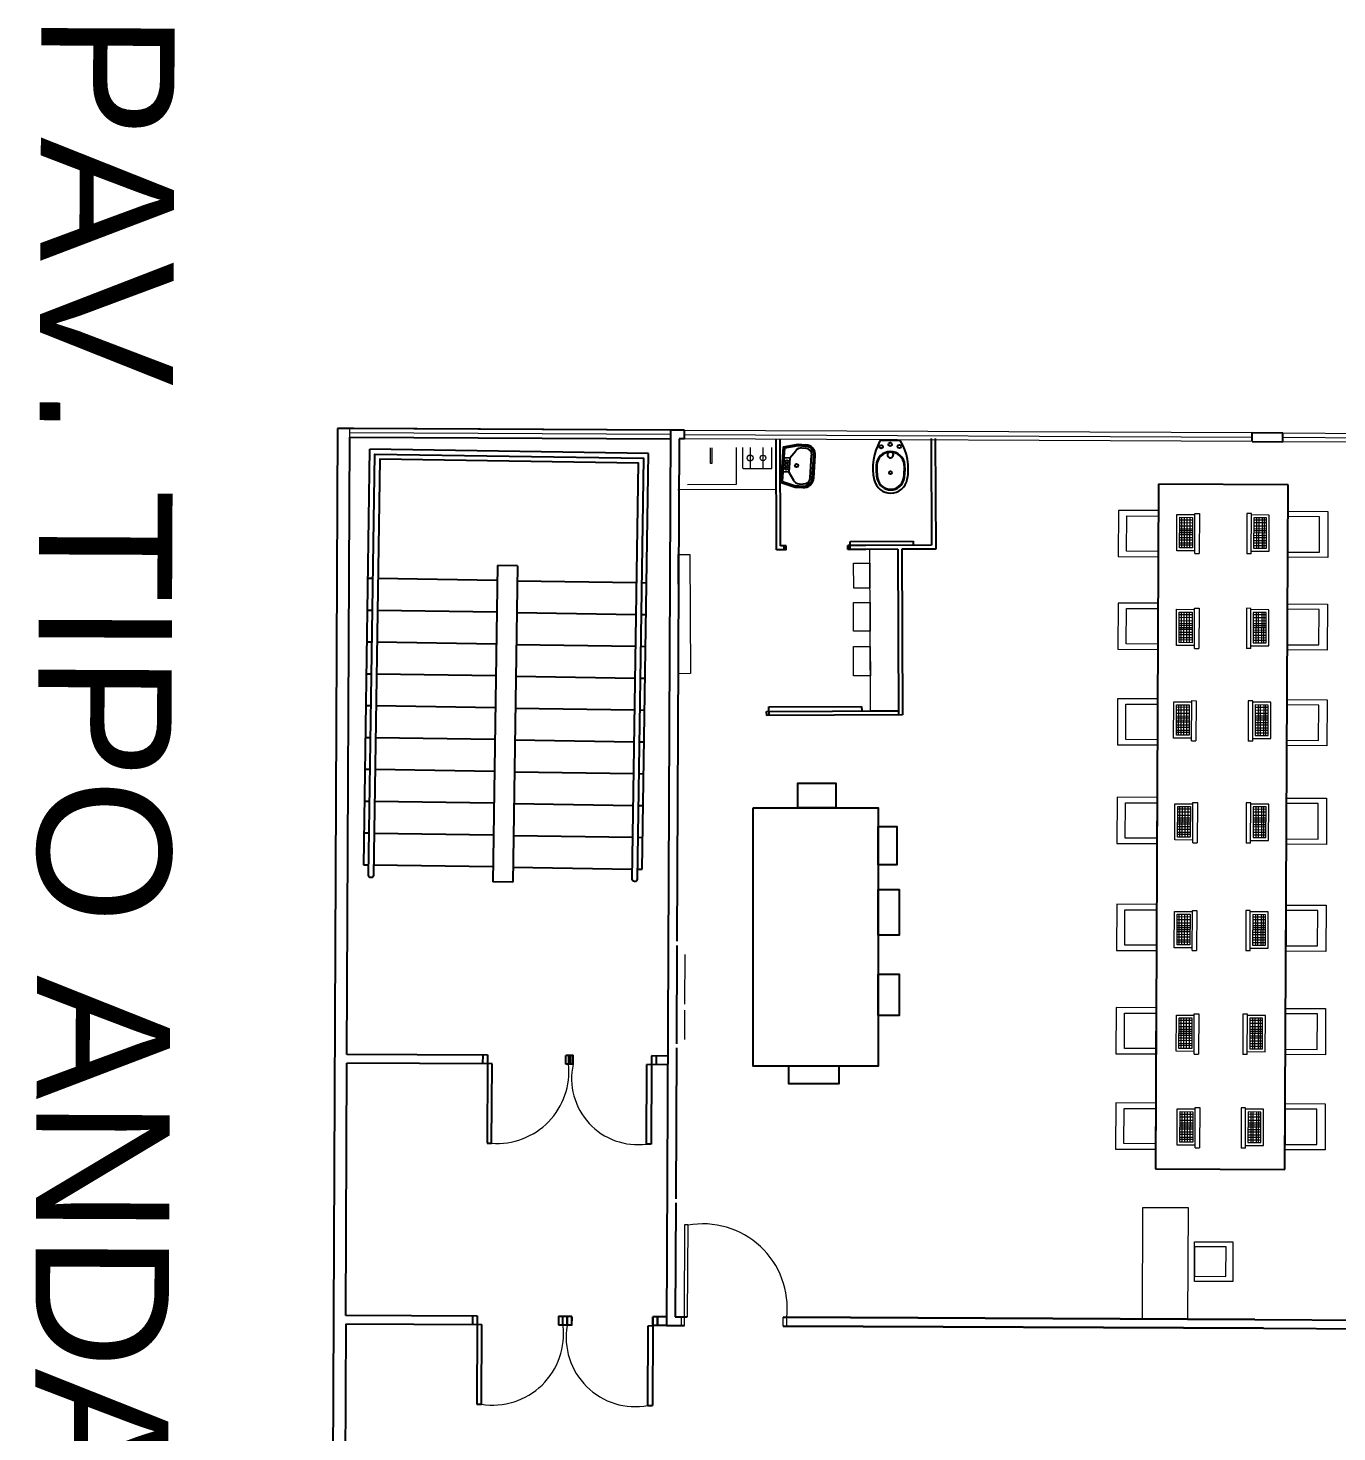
# Model space of a CAD drawing. Header units: metres. Extents: x 322294 to 7190115, y 7390841 to 10157759.
# Drawn here: x 323611.43 to 323624.59, y 7392817.6 to 7392831.71 of the extents above; entities that cross this region are included whole.
import ezdxf

# ---------------------------------------------------------------- set-up
doc = ezdxf.new("R2010")
doc.units = ezdxf.units.M
for name, color, linetype in [('Alvenaria', 6, 'Continuous'), ('Corrimão', 1, 'Continuous'), ('HIDRAULICA', 3, 'Continuous'), ('PECAS', 2, 'Continuous')]:
    doc.layers.add(name, color=color, linetype=linetype)
for name, color, linetype, lineweight in [('ESQUADRIA', 2, 'Continuous', 15), ('linagrossa', 7, 'Continuous', 25), ('MÓVEIS', 7, 'Continuous', 13), ('PISO', 254, 'Continuous', 9), ('VIDRO', 4, 'Continuous', 15)]:
    doc.layers.add(name, color=color, linetype=linetype, lineweight=lineweight)
doc.styles.get("Standard").update_dxf_attribs({"font": 'arial.ttf'})

# ---------------------------------------------------------------- blocks, each defined once
blk = doc.blocks.new('Escada Emergência')
at = {"layer": 'Alvenaria'}
for p, q in [((-4.18, -0.05), (-4.18, 0)), ((-4.18, 0), (0, 0)), ((-3.86, -0.05), (-3.86, 0)), ((-3.54, -0.05), (-3.54, 0)), ((-3.22, -0.05), (-3.22, 0)), ((-2.9, -0.05), (-2.9, 0)), ((-2.58, -0.05), (-2.58, 0)), ((-2.26, -0.05), (-2.26, 0)), ((-1.94, -0.05), (-1.94, 0)), ((-1.62, -0.05), (-1.62, 0)), ((-1.3, -0.05), (-1.3, 0)), ((0, -2.8), (0, 0)), ((-4.18, -1.3), (-4.18, -0.1)), ((-3.86, -1.3), (-3.86, -0.1)), ((-3.54, -1.3), (-3.54, -0.1)), ((-3.22, -1.3), (-3.22, -0.1)), ((-2.9, -1.3), (-2.9, -0.1)), ((-2.58, -1.3), (-2.58, -0.1)), ((-2.26, -1.3), (-2.26, -0.1)), ((-1.94, -1.3), (-1.94, -0.1)), ((-1.62, -1.3), (-1.62, -0.1)), ((-1.3, -1.3), (-1.3, -0.1)), ((-1.15, -1.3), (-4.33, -1.3)), ((-4.33, -1.5), (-4.33, -1.3)), ((-1.15, -1.5), (-1.15, -1.3)), ((-1.15, -1.5), (-4.33, -1.5)), ((-4.18, -1.5), (-4.18, -2.7)), ((-3.86, -1.5), (-3.86, -2.7)), ((-3.54, -1.5), (-3.54, -2.7)), ((-3.22, -1.5), (-3.22, -2.7)), ((-2.9, -1.5), (-2.9, -2.7)), ((-2.58, -1.5), (-2.58, -2.7)), ((-2.26, -1.5), (-2.26, -2.7)), ((-1.94, -1.5), (-1.94, -2.7)), ((-1.62, -1.5), (-1.62, -2.7)), ((-1.3, -1.5), (-1.3, -2.7)), ((-4.18, -2.75), (-4.18, -2.8)), ((-4.18, -2.8), (0, -2.8)), ((-3.86, -2.75), (-3.86, -2.8)), ((-3.54, -2.75), (-3.54, -2.8)), ((-3.22, -2.75), (-3.22, -2.8)), ((-2.9, -2.75), (-2.9, -2.8)), ((-2.58, -2.75), (-2.58, -2.8)), ((-2.26, -2.75), (-2.26, -2.8)), ((-1.94, -2.75), (-1.94, -2.8)), ((-1.62, -2.75), (-1.62, -2.8)), ((-1.3, -2.75), (-1.3, -2.8))]:
    blk.add_line(p, q, dxfattribs=at)
at = {"layer": 'Corrimão'}
blk.add_lwpolyline([(-4.28, -0.05), (-0.05, -0.05), (-0.05, -2.75), (-4.28, -2.75, -1), (-4.28, -2.7), (-0.1, -2.7), (-0.1, -0.1), (-4.28, -0.1, -1)], format="xyb", close=True, dxfattribs=at)
blk = doc.blocks.new('new block.dwg vaso sanitario')
at = {"layer": 'PECAS', "color": 0}
for q in [(0, 95.742742), (0, -95.742742)]:
    blk.add_line((0, 0), q, dxfattribs=at)
for centre, radius in [((40.000002, 0), 17.500001), ((62.500003, 91.500003), 17.500001), ((325.000014, 0), 15.000001), ((62.500003, -91.500004), 17.500001)]:
    blk.add_circle(centre, radius, dxfattribs=at)
for centre, radius, start, end in [((281.877309, -367.965429), 546.302538, 78.038978, 120.612911), ((257.500011, 0), 145.000006, 94.115245, 180), ((282.97582, -354.084727), 500.00002, 77.754014, 94.115245), ((359.829176, 0), 170.170846, 0, 78.038978), ((7.500001, 95.742742), 7.5, 120.612911, 180), ((257.500011, 0), 145.000006, 180, 265.884755), ((257.500011, 0), 138.500006, 94.115245, 180), ((257.500011, 0), 138.500006, 180, 265.884755), ((145.000006, 0), 30.000001, 213.541951, 146.458049), ((282.97582, -354.084727), 493.50002, 77.754014, 94.115245), ((359.829176, 0), 131.170844, 0, 77.754014), ((359.829176, 0), 131.170844, 282.245986, 0), ((359.829176, 0), 137.670844, 0, 77.754014), ((359.829176, 0), 137.670844, 282.245986, 0), ((359.829176, 0), 170.170846, 281.961022, 0), ((7.500001, -95.742742), 7.5, 180, 239.387089), ((281.877309, 367.965428), 546.302538, 239.387089, 281.961022), ((282.97582, 354.084726), 500.00002, 265.884755, 282.245986), ((282.97582, 354.084726), 493.50002, 265.884755, 282.245986)]:
    blk.add_arc(centre, radius, start, end, dxfattribs=at)
blk = doc.blocks.new('pia de banheiro')
at = {"layer": 'HIDRAULICA', "color": 0}
for p, q in [((-1167.941, -47.098), (-1167.741, -47.048)), ((-1167.941, -47.598), (-1167.941, -47.098)), ((-1167.921, -47.113), (-1167.736, -47.067)), ((-1167.921, -47.582), (-1167.921, -47.113)), ((-1167.841, -47.248), (-1167.767, -47.141)), ((-1167.741, -47.048), (-1167.632, -47.048)), ((-1167.741, -47.068), (-1167.632, -47.068)), ((-1167.685, -47.098), (-1167.632, -47.098)), ((-1167.921, -47.248), (-1167.841, -47.248)), ((-1167.841, -47.248), (-1167.841, -47.448)), ((-1167.541, -47.506), (-1167.541, -47.189)), ((-1167.511, -47.506), (-1167.511, -47.189)), ((-1167.491, -47.506), (-1167.491, -47.189)), ((-1167.841, -47.448), (-1167.921, -47.448)), ((-1167.841, -47.448), (-1167.771, -47.553)), ((-1167.941, -47.598), (-1167.741, -47.648)), ((-1167.921, -47.582), (-1167.736, -47.628)), ((-1167.741, -47.628), (-1167.632, -47.628)), ((-1167.741, -47.648), (-1167.632, -47.648)), ((-1167.687, -47.598), (-1167.632, -47.598))]:
    blk.add_line(p, q, dxfattribs=at)
for centre, radius in [((-1167.881, -47.348), 0.0195), ((-1167.881, -47.298), 0.0183), ((-1167.741, -47.348), 0.0234), ((-1167.881, -47.398), 0.0182)]:
    blk.add_circle(centre, radius, dxfattribs=at)
for centre, radius, start, end in [((-1167.685, -47.198), 0.1, 90, 145.2405), ((-1167.632, -47.189), 0.141, 0, 90), ((-1167.632, -47.189), 0.121, 0, 90), ((-1167.632, -47.189), 0.0914, 0, 90), ((-1167.632, -47.506), 0.0914, 270, 0), ((-1167.632, -47.506), 0.121, 270, 0), ((-1167.632, -47.506), 0.141, 270, 0), ((-1167.687, -47.498), 0.1, 213.7272, 270)]:
    blk.add_arc(centre, radius, start, end, dxfattribs=at)

msp = doc.modelspace()

# ---------------------------------------------------------------- linework, layer by layer
at = {"layer": 'ESQUADRIA'}
for centre, radius, start, end in [((323616.148, 7392821.22), 0.723, 265.7454, 5.7834), ((323617.562, 7392821.149), 0.664, 167.531, 277.7985), ((323618.218, 7392818.841), 0.848, 353.7691, 100.3564), ((323616.103, 7392818.581), 0.714, 261.0502, 7.3479), ((323617.538, 7392818.547), 0.695, 170.0528, 280.5043)]:
    msp.add_arc(centre, radius, start, end, dxfattribs=at)
at = {"layer": 'linagrossa'}
for p, q in [((323614.544, 7392827.683), (323614.471, 7392811.637)), ((323614.71, 7392827.682), (323614.544, 7392827.683)), ((323614.64, 7392821.391), (323614.668, 7392827.594)), ((323614.668, 7392827.594), (323617.893, 7392827.58)), ((323617.893, 7392827.667), (323614.71, 7392827.682)), ((323617.893, 7392827.667), (323617.852, 7392818.667)), ((323618.032, 7392827.667), (323617.893, 7392827.667)), ((323617.98, 7392827.579), (323617.97, 7392825.403)), ((323618.032, 7392827.579), (323617.98, 7392827.579)), ((323618.032, 7392827.579), (323618.032, 7392827.667)), ((323618.958, 7392826.463), (323618.953, 7392827.576)), ((323618.999, 7392826.504), (323618.994, 7392827.576)), ((323620.512, 7392827.583), (323620.517, 7392826.511)), ((323620.553, 7392827.583), (323620.558, 7392826.471)), ((323623.738, 7392827.553), (323623.739, 7392827.641)), ((323623.738, 7392827.553), (323624.048, 7392827.55)), ((323623.739, 7392827.641), (323624.048, 7392827.638)), ((323624.048, 7392827.55), (323624.048, 7392827.638)), ((323622.798, 7392827.124), (323622.766, 7392820.242)), ((323624.1, 7392827.118), (323622.798, 7392827.124)), ((323624.068, 7392820.236), (323624.1, 7392827.118)), ((323619.055, 7392826.464), (323618.958, 7392826.463)), ((323619.055, 7392826.505), (323618.999, 7392826.504)), ((323619.034, 7392826.464), (323619.034, 7392826.505)), ((323619.055, 7392826.464), (323619.055, 7392826.505)), ((323619.855, 7392826.508), (323619.673, 7392826.507)), ((323619.675, 7392826.507), (323619.676, 7392826.467)), ((323619.675, 7392826.467), (323619.675, 7392826.507)), ((323619.855, 7392826.467), (323619.675, 7392826.467)), ((323619.698, 7392826.548), (323620.33, 7392826.55)), ((323619.698, 7392826.508), (323619.698, 7392826.548)), ((323619.698, 7392826.467), (323619.698, 7392826.508)), ((323620.517, 7392826.511), (323619.855, 7392826.508)), ((323620.176, 7392826.469), (323619.855, 7392826.467)), ((323620.176, 7392826.469), (323620.184, 7392824.805)), ((323620.558, 7392826.471), (323620.217, 7392826.469)), ((323620.217, 7392826.469), (323620.225, 7392824.805)), ((323620.33, 7392826.55), (323620.33, 7392826.51)), ((323617.97, 7392825.362), (323617.957, 7392822.529)), ((323618.882, 7392824.886), (323619.813, 7392824.89)), ((323618.882, 7392824.84), (323618.882, 7392824.886)), ((323619.813, 7392824.89), (323619.814, 7392824.844)), ((323618.856, 7392824.84), (323620.184, 7392824.846)), ((323618.856, 7392824.819), (323618.856, 7392824.84)), ((323618.856, 7392824.819), (323618.856, 7392824.799)), ((323620.225, 7392824.805), (323618.856, 7392824.799)), ((323618.882, 7392824.84), (323618.882, 7392824.799)), ((323617.957, 7392822.488), (323617.952, 7392821.5)), ((323616.052, 7392821.384), (323614.64, 7392821.391)), ((323616.005, 7392821.387), (323616.004, 7392821.299)), ((323616.052, 7392821.387), (323616.052, 7392821.299)), ((323616.84, 7392821.295), (323616.841, 7392821.382)), ((323616.913, 7392821.38), (323616.841, 7392821.381)), ((323616.868, 7392821.383), (323616.867, 7392821.295)), ((323616.886, 7392821.382), (323616.886, 7392821.295)), ((323616.913, 7392821.295), (323616.913, 7392821.383)), ((323617.701, 7392821.378), (323617.701, 7392821.291)), ((323617.87, 7392821.376), (323617.701, 7392821.377)), ((323617.749, 7392821.378), (323617.749, 7392821.291)), ((323617.952, 7392821.459), (323617.945, 7392819.941)), ((323614.628, 7392818.768), (323614.639, 7392821.303)), ((323616.098, 7392821.296), (323614.639, 7392821.303)), ((323616.052, 7392821.299), (323616.048, 7392820.499)), ((323616.094, 7392820.499), (323616.098, 7392821.299)), ((323616.867, 7392821.293), (323616.84, 7392821.293)), ((323616.913, 7392821.293), (323616.867, 7392821.293)), ((323617.652, 7392820.491), (323617.655, 7392821.291)), ((323617.869, 7392821.288), (323617.655, 7392821.289)), ((323617.701, 7392821.291), (323617.697, 7392820.491)), ((323616.048, 7392820.499), (323616.094, 7392820.499)), ((323617.697, 7392820.491), (323617.652, 7392820.491)), ((323622.766, 7392820.242), (323624.068, 7392820.236)), ((323617.945, 7392819.9), (323617.94, 7392818.755)), ((323614.627, 7392818.681), (323614.596, 7392811.724)), ((323615.995, 7392818.675), (323614.627, 7392818.681)), ((323615.95, 7392818.762), (323614.628, 7392818.768)), ((323615.902, 7392818.764), (323615.902, 7392818.677)), ((323615.95, 7392818.677), (323615.946, 7392817.877)), ((323615.95, 7392818.764), (323615.95, 7392818.677)), ((323615.992, 7392817.876), (323615.995, 7392818.676)), ((323616.766, 7392818.76), (323616.765, 7392818.673)), ((323616.811, 7392818.671), (323616.765, 7392818.671)), ((323616.9, 7392818.758), (323616.766, 7392818.759)), ((323616.811, 7392818.673), (323616.811, 7392818.76)), ((323616.9, 7392818.67), (323616.811, 7392818.671)), ((323616.853, 7392818.667), (323616.853, 7392818.754)), ((323616.855, 7392818.758), (323616.854, 7392818.671)), ((323616.899, 7392818.754), (323616.898, 7392818.666)), ((323616.9, 7392818.67), (323616.9, 7392818.758)), ((323617.664, 7392817.863), (323617.668, 7392818.663)), ((323617.668, 7392818.663), (323617.714, 7392818.667)), ((323617.714, 7392818.663), (323617.71, 7392817.863)), ((323617.714, 7392818.75), (323617.714, 7392818.663)), ((323617.858, 7392818.666), (323617.714, 7392818.667)), ((323617.858, 7392818.754), (323617.715, 7392818.754)), ((323617.715, 7392818.667), (323617.715, 7392818.754)), ((323617.762, 7392818.75), (323617.762, 7392818.663)), ((323617.763, 7392818.666), (323617.763, 7392818.754)), ((323617.852, 7392818.667), (323618.032, 7392818.667)), ((323617.94, 7392818.755), (323618.061, 7392818.754)), ((323619.026, 7392818.75), (323623.765, 7392818.728)), ((323623.765, 7392818.728), (323619.026, 7392818.75)), ((323619.026, 7392818.662), (323623.852, 7392818.64)), ((323623.852, 7392818.64), (323619.026, 7392818.662)), ((323623.765, 7392818.728), (323625.042, 7392818.721)), ((323623.852, 7392818.64), (323625.042, 7392818.633)), ((323615.946, 7392817.877), (323615.992, 7392817.876)), ((323617.664, 7392817.863), (323617.71, 7392817.863))]:
    msp.add_line(p, q, dxfattribs=at)
for points in [[(323619.555, 7392823.869), (323619.171, 7392823.869), (323619.171, 7392824.118), (323619.555, 7392824.118)], [(323618.724, 7392823.869), (323619.981, 7392823.869), (323619.981, 7392821.274), (323618.724, 7392821.274)], [(323619.981, 7392823.682), (323620.168, 7392823.682), (323620.168, 7392823.298), (323619.981, 7392823.298)], [(323619.981, 7392823.049), (323620.189, 7392823.049), (323620.189, 7392822.592), (323619.981, 7392822.592)], [(323619.981, 7392822.198), (323620.189, 7392822.198), (323620.189, 7392821.783), (323619.981, 7392821.783)], [(323619.587, 7392821.274), (323619.077, 7392821.274), (323619.077, 7392821.098), (323619.587, 7392821.098)]]:
    msp.add_lwpolyline(points, close=True, dxfattribs=at)
at = {"layer": 'PISO'}
for p, q in [((323618.294, 7392827.33), (323618.293, 7392827.49)), ((323618.306, 7392827.49), (323618.307, 7392827.33)), ((323618.557, 7392827.122), (323618.556, 7392827.491)), ((323618.616, 7392827.491), (323618.617, 7392827.281)), ((323618.692, 7392827.491), (323618.693, 7392827.281)), ((323618.82, 7392827.492), (323618.821, 7392827.281)), ((323618.912, 7392827.282), (323618.911, 7392827.492)), ((323618.307, 7392827.33), (323618.294, 7392827.33)), ((323618.621, 7392827.281), (323618.912, 7392827.282)), ((323618.062, 7392827.12), (323618.557, 7392827.122)), ((323622.798, 7392827.124), (323622.766, 7392820.242)), ((323623.449, 7392827.121), (323622.798, 7392827.124)), ((323618.955, 7392827.071), (323617.967, 7392827.067)), ((323623.449, 7392827.121), (323624.1, 7392827.118)), ((323624.1, 7392827.118), (323624.068, 7392820.236)), ((323622.981, 7392826.453), (323622.983, 7392826.817)), ((323622.983, 7392826.817), (323623.164, 7392826.817)), ((323623.009, 7392826.483), (323623.011, 7392826.79)), ((323623.01, 7392826.704), (323623.139, 7392826.703)), ((323623.011, 7392826.79), (323623.14, 7392826.789)), ((323623.011, 7392826.766), (323623.139, 7392826.765)), ((323623.011, 7392826.737), (323623.139, 7392826.736)), ((323623.031, 7392826.483), (323623.032, 7392826.79)), ((323623.055, 7392826.79), (323623.054, 7392826.482)), ((323623.085, 7392826.482), (323623.087, 7392826.789)), ((323623.112, 7392826.789), (323623.11, 7392826.482)), ((323623.14, 7392826.789), (323623.138, 7392826.482)), ((323623.162, 7392826.425), (323623.164, 7392826.83)), ((323623.164, 7392826.83), (323623.21, 7392826.83)), ((323623.21, 7392826.83), (323623.206, 7392826.425)), ((323623.685, 7392826.827), (323623.685, 7392826.422)), ((323623.731, 7392826.827), (323623.685, 7392826.827)), ((323623.729, 7392826.422), (323623.731, 7392826.827)), ((323623.911, 7392826.813), (323623.731, 7392826.814)), ((323623.755, 7392826.786), (323623.753, 7392826.479)), ((323623.883, 7392826.7), (323623.754, 7392826.7)), ((323623.884, 7392826.786), (323623.755, 7392826.786)), ((323623.883, 7392826.762), (323623.755, 7392826.763)), ((323623.883, 7392826.733), (323623.755, 7392826.733)), ((323623.783, 7392826.786), (323623.781, 7392826.479)), ((323623.806, 7392826.479), (323623.808, 7392826.786)), ((323623.839, 7392826.786), (323623.838, 7392826.479)), ((323623.861, 7392826.479), (323623.862, 7392826.786)), ((323623.882, 7392826.479), (323623.884, 7392826.786)), ((323623.91, 7392826.449), (323623.911, 7392826.813)), ((323623.01, 7392826.676), (323623.139, 7392826.676)), ((323623.01, 7392826.657), (323623.139, 7392826.656)), ((323623.01, 7392826.636), (323623.139, 7392826.636)), ((323623.139, 7392826.613), (323623.01, 7392826.613)), ((323623.01, 7392826.588), (323623.139, 7392826.587)), ((323623.138, 7392826.56), (323623.01, 7392826.561)), ((323623.883, 7392826.672), (323623.754, 7392826.673)), ((323623.883, 7392826.653), (323623.754, 7392826.653)), ((323623.883, 7392826.632), (323623.754, 7392826.633)), ((323623.754, 7392826.61), (323623.883, 7392826.609)), ((323623.883, 7392826.584), (323623.754, 7392826.585)), ((323623.754, 7392826.557), (323623.882, 7392826.557)), ((323623.162, 7392826.453), (323622.981, 7392826.453)), ((323623.138, 7392826.509), (323623.009, 7392826.51)), ((323623.138, 7392826.482), (323623.009, 7392826.483)), ((323623.01, 7392826.533), (323623.138, 7392826.533)), ((323623.162, 7392826.425), (323623.206, 7392826.425)), ((323623.729, 7392826.422), (323623.685, 7392826.422)), ((323623.729, 7392826.45), (323623.91, 7392826.449)), ((323623.753, 7392826.506), (323623.882, 7392826.506)), ((323623.753, 7392826.479), (323623.882, 7392826.479)), ((323623.882, 7392826.529), (323623.754, 7392826.53)), ((323622.977, 7392825.501), (323622.979, 7392825.866)), ((323622.979, 7392825.866), (323623.159, 7392825.865)), ((323623.158, 7392825.473), (323623.159, 7392825.878)), ((323623.159, 7392825.878), (323623.205, 7392825.878)), ((323623.205, 7392825.878), (323623.202, 7392825.473)), ((323623.681, 7392825.876), (323623.681, 7392825.471)), ((323623.727, 7392825.875), (323623.681, 7392825.876)), ((323623.725, 7392825.47), (323623.727, 7392825.875)), ((323623.907, 7392825.861), (323623.727, 7392825.862)), ((323623.905, 7392825.497), (323623.907, 7392825.861)), ((323623.005, 7392825.531), (323623.006, 7392825.838)), ((323623.006, 7392825.838), (323623.135, 7392825.837)), ((323623.006, 7392825.814), (323623.135, 7392825.814)), ((323623.006, 7392825.785), (323623.135, 7392825.784)), ((323623.006, 7392825.752), (323623.135, 7392825.751)), ((323623.006, 7392825.724), (323623.135, 7392825.724)), ((323623.026, 7392825.531), (323623.028, 7392825.838)), ((323623.051, 7392825.838), (323623.049, 7392825.531)), ((323623.081, 7392825.53), (323623.082, 7392825.838)), ((323623.107, 7392825.837), (323623.106, 7392825.53)), ((323623.135, 7392825.837), (323623.134, 7392825.53)), ((323623.75, 7392825.834), (323623.749, 7392825.527)), ((323623.879, 7392825.834), (323623.75, 7392825.834)), ((323623.879, 7392825.81), (323623.75, 7392825.811)), ((323623.879, 7392825.781), (323623.75, 7392825.781)), ((323623.879, 7392825.748), (323623.75, 7392825.749)), ((323623.879, 7392825.72), (323623.75, 7392825.721)), ((323623.778, 7392825.834), (323623.777, 7392825.527)), ((323623.802, 7392825.527), (323623.803, 7392825.834)), ((323623.835, 7392825.834), (323623.834, 7392825.527)), ((323623.856, 7392825.527), (323623.858, 7392825.834)), ((323623.878, 7392825.527), (323623.879, 7392825.834)), ((323623.005, 7392825.636), (323623.134, 7392825.636)), ((323623.134, 7392825.609), (323623.005, 7392825.609)), ((323623.005, 7392825.581), (323623.134, 7392825.581)), ((323623.006, 7392825.705), (323623.135, 7392825.704)), ((323623.006, 7392825.684), (323623.134, 7392825.684)), ((323623.134, 7392825.661), (323623.006, 7392825.662)), ((323623.878, 7392825.632), (323623.749, 7392825.633)), ((323623.749, 7392825.606), (323623.878, 7392825.605)), ((323623.878, 7392825.577), (323623.749, 7392825.578)), ((323623.879, 7392825.701), (323623.75, 7392825.701)), ((323623.878, 7392825.68), (323623.75, 7392825.681)), ((323623.75, 7392825.658), (323623.878, 7392825.657)), ((323623.158, 7392825.501), (323622.977, 7392825.501)), ((323623.134, 7392825.557), (323623.005, 7392825.558)), ((323623.134, 7392825.53), (323623.005, 7392825.531)), ((323623.158, 7392825.473), (323623.202, 7392825.473)), ((323623.725, 7392825.47), (323623.681, 7392825.471)), ((323623.725, 7392825.498), (323623.905, 7392825.497)), ((323623.749, 7392825.554), (323623.878, 7392825.554)), ((323623.749, 7392825.527), (323623.878, 7392825.527)), ((323622.949, 7392824.571), (323622.951, 7392824.935)), ((323622.951, 7392824.935), (323623.131, 7392824.934)), ((323622.977, 7392824.6), (323622.978, 7392824.907)), ((323622.978, 7392824.907), (323623.107, 7392824.907)), ((323622.978, 7392824.884), (323623.107, 7392824.883)), ((323622.998, 7392824.6), (323623, 7392824.907)), ((323623.022, 7392824.907), (323623.021, 7392824.6)), ((323623.053, 7392824.6), (323623.054, 7392824.907)), ((323623.079, 7392824.907), (323623.078, 7392824.6)), ((323623.107, 7392824.907), (323623.106, 7392824.6)), ((323623.129, 7392824.543), (323623.131, 7392824.948)), ((323623.131, 7392824.948), (323623.177, 7392824.947)), ((323623.177, 7392824.947), (323623.173, 7392824.542)), ((323623.7, 7392824.945), (323623.7, 7392824.54)), ((323623.746, 7392824.945), (323623.7, 7392824.945)), ((323623.745, 7392824.54), (323623.746, 7392824.945)), ((323623.927, 7392824.931), (323623.746, 7392824.932)), ((323623.77, 7392824.904), (323623.769, 7392824.597)), ((323623.899, 7392824.903), (323623.77, 7392824.904)), ((323623.899, 7392824.88), (323623.77, 7392824.88)), ((323623.798, 7392824.904), (323623.797, 7392824.597)), ((323623.822, 7392824.596), (323623.823, 7392824.904)), ((323623.855, 7392824.903), (323623.853, 7392824.596)), ((323623.876, 7392824.596), (323623.877, 7392824.903)), ((323623.898, 7392824.596), (323623.899, 7392824.903)), ((323623.925, 7392824.567), (323623.927, 7392824.931)), ((323622.977, 7392824.754), (323623.106, 7392824.753)), ((323623.106, 7392824.731), (323622.977, 7392824.731)), ((323622.978, 7392824.854), (323623.107, 7392824.854)), ((323622.978, 7392824.822), (323623.107, 7392824.821)), ((323622.978, 7392824.794), (323623.106, 7392824.793)), ((323622.978, 7392824.774), (323623.106, 7392824.774)), ((323623.898, 7392824.75), (323623.769, 7392824.75)), ((323623.769, 7392824.727), (323623.898, 7392824.727)), ((323623.899, 7392824.85), (323623.77, 7392824.851)), ((323623.899, 7392824.817), (323623.77, 7392824.818)), ((323623.898, 7392824.79), (323623.77, 7392824.79)), ((323623.898, 7392824.77), (323623.77, 7392824.771)), ((323622.977, 7392824.706), (323623.106, 7392824.705)), ((323623.106, 7392824.678), (323622.977, 7392824.679)), ((323622.977, 7392824.651), (323623.106, 7392824.65)), ((323623.106, 7392824.627), (323622.977, 7392824.627)), ((323623.106, 7392824.6), (323622.977, 7392824.6)), ((323623.898, 7392824.701), (323623.769, 7392824.702)), ((323623.769, 7392824.675), (323623.898, 7392824.674)), ((323623.898, 7392824.647), (323623.769, 7392824.647)), ((323623.769, 7392824.624), (323623.898, 7392824.623)), ((323623.769, 7392824.597), (323623.898, 7392824.596)), ((323623.129, 7392824.57), (323622.949, 7392824.571)), ((323623.129, 7392824.543), (323623.173, 7392824.542)), ((323623.745, 7392824.54), (323623.7, 7392824.54)), ((323623.745, 7392824.567), (323623.925, 7392824.567)), ((323622.961, 7392823.547), (323622.962, 7392823.911)), ((323622.962, 7392823.911), (323623.143, 7392823.91)), ((323622.989, 7392823.576), (323622.99, 7392823.883)), ((323622.99, 7392823.883), (323623.119, 7392823.882)), ((323623.01, 7392823.576), (323623.011, 7392823.883)), ((323623.034, 7392823.883), (323623.033, 7392823.576)), ((323623.064, 7392823.575), (323623.066, 7392823.883)), ((323623.091, 7392823.882), (323623.09, 7392823.575)), ((323623.119, 7392823.882), (323623.117, 7392823.575)), ((323623.141, 7392823.518), (323623.143, 7392823.923)), ((323623.143, 7392823.923), (323623.189, 7392823.923)), ((323623.189, 7392823.923), (323623.185, 7392823.518)), ((323623.679, 7392823.921), (323623.679, 7392823.516)), ((323623.725, 7392823.92), (323623.679, 7392823.921)), ((323623.723, 7392823.515), (323623.725, 7392823.92)), ((323623.906, 7392823.906), (323623.725, 7392823.907)), ((323623.749, 7392823.879), (323623.748, 7392823.572)), ((323623.878, 7392823.879), (323623.749, 7392823.879)), ((323623.777, 7392823.879), (323623.775, 7392823.572)), ((323623.801, 7392823.572), (323623.802, 7392823.879)), ((323623.834, 7392823.879), (323623.832, 7392823.572)), ((323623.855, 7392823.572), (323623.856, 7392823.879)), ((323623.876, 7392823.572), (323623.878, 7392823.879)), ((323623.904, 7392823.542), (323623.906, 7392823.906)), ((323622.989, 7392823.769), (323623.118, 7392823.769)), ((323622.989, 7392823.75), (323623.118, 7392823.749)), ((323622.99, 7392823.859), (323623.119, 7392823.859)), ((323622.99, 7392823.83), (323623.118, 7392823.829)), ((323622.99, 7392823.797), (323623.118, 7392823.796)), ((323623.877, 7392823.746), (323623.748, 7392823.746)), ((323623.878, 7392823.855), (323623.749, 7392823.856)), ((323623.878, 7392823.826), (323623.749, 7392823.826)), ((323623.877, 7392823.793), (323623.749, 7392823.794)), ((323623.877, 7392823.765), (323623.749, 7392823.766)), ((323622.989, 7392823.729), (323623.118, 7392823.729)), ((323623.118, 7392823.706), (323622.989, 7392823.707)), ((323622.989, 7392823.681), (323623.118, 7392823.681)), ((323623.118, 7392823.654), (323622.989, 7392823.654)), ((323622.989, 7392823.627), (323623.118, 7392823.626)), ((323623.117, 7392823.602), (323622.989, 7392823.603)), ((323623.877, 7392823.725), (323623.748, 7392823.726)), ((323623.748, 7392823.703), (323623.877, 7392823.702)), ((323623.877, 7392823.677), (323623.748, 7392823.678)), ((323623.748, 7392823.651), (323623.877, 7392823.65)), ((323623.877, 7392823.622), (323623.748, 7392823.623)), ((323623.748, 7392823.599), (323623.877, 7392823.599)), ((323623.141, 7392823.546), (323622.961, 7392823.547)), ((323623.117, 7392823.575), (323622.989, 7392823.576)), ((323623.141, 7392823.518), (323623.185, 7392823.518)), ((323623.723, 7392823.515), (323623.679, 7392823.516)), ((323623.724, 7392823.543), (323623.904, 7392823.542)), ((323623.748, 7392823.572), (323623.876, 7392823.572)), ((323622.956, 7392822.464), (323622.957, 7392822.828)), ((323622.957, 7392822.828), (323623.138, 7392822.827)), ((323622.984, 7392822.493), (323622.985, 7392822.8)), ((323622.985, 7392822.8), (323623.114, 7392822.8)), ((323622.985, 7392822.777), (323623.114, 7392822.776)), ((323623.005, 7392822.493), (323623.006, 7392822.8)), ((323623.029, 7392822.8), (323623.028, 7392822.493)), ((323623.059, 7392822.493), (323623.061, 7392822.8)), ((323623.086, 7392822.8), (323623.085, 7392822.493)), ((323623.114, 7392822.8), (323623.112, 7392822.493)), ((323623.136, 7392822.435), (323623.138, 7392822.84)), ((323623.138, 7392822.84), (323623.184, 7392822.84)), ((323623.184, 7392822.84), (323623.18, 7392822.435)), ((323623.674, 7392822.838), (323623.674, 7392822.433)), ((323623.72, 7392822.838), (323623.674, 7392822.838)), ((323623.718, 7392822.433), (323623.72, 7392822.838)), ((323623.901, 7392822.824), (323623.72, 7392822.825)), ((323623.744, 7392822.797), (323623.743, 7392822.49)), ((323623.873, 7392822.796), (323623.744, 7392822.797)), ((323623.873, 7392822.773), (323623.744, 7392822.773)), ((323623.772, 7392822.797), (323623.771, 7392822.49)), ((323623.796, 7392822.489), (323623.797, 7392822.796)), ((323623.829, 7392822.796), (323623.827, 7392822.489)), ((323623.85, 7392822.489), (323623.851, 7392822.796)), ((323623.872, 7392822.489), (323623.873, 7392822.796)), ((323623.899, 7392822.46), (323623.901, 7392822.824)), ((323622.984, 7392822.687), (323623.113, 7392822.686)), ((323622.984, 7392822.667), (323623.113, 7392822.667)), ((323622.984, 7392822.647), (323623.113, 7392822.646)), ((323623.113, 7392822.623), (323622.984, 7392822.624)), ((323622.985, 7392822.747), (323623.114, 7392822.747)), ((323622.985, 7392822.714), (323623.113, 7392822.714)), ((323623.872, 7392822.643), (323623.743, 7392822.643)), ((323623.743, 7392822.62), (323623.872, 7392822.62)), ((323623.873, 7392822.743), (323623.744, 7392822.744)), ((323623.873, 7392822.71), (323623.744, 7392822.711)), ((323623.872, 7392822.683), (323623.744, 7392822.683)), ((323623.872, 7392822.663), (323623.744, 7392822.664)), ((323622.984, 7392822.599), (323623.113, 7392822.598)), ((323623.113, 7392822.571), (323622.984, 7392822.572)), ((323622.984, 7392822.544), (323623.113, 7392822.543)), ((323623.112, 7392822.52), (323622.984, 7392822.52)), ((323623.112, 7392822.493), (323622.984, 7392822.493)), ((323623.872, 7392822.594), (323623.743, 7392822.595)), ((323623.743, 7392822.568), (323623.872, 7392822.567)), ((323623.872, 7392822.54), (323623.743, 7392822.54)), ((323623.743, 7392822.517), (323623.872, 7392822.516)), ((323623.743, 7392822.49), (323623.872, 7392822.489)), ((323618.037, 7392821.897), (323618.039, 7392822.397)), ((323623.136, 7392822.463), (323622.956, 7392822.464)), ((323623.136, 7392822.435), (323623.18, 7392822.435)), ((323623.718, 7392822.433), (323623.674, 7392822.433)), ((323623.719, 7392822.46), (323623.899, 7392822.46)), ((323618.036, 7392821.542), (323618.037, 7392821.837)), ((323622.975, 7392821.423), (323622.977, 7392821.787)), ((323622.977, 7392821.787), (323623.157, 7392821.787)), ((323623.155, 7392821.395), (323623.157, 7392821.8)), ((323623.157, 7392821.8), (323623.203, 7392821.8)), ((323623.203, 7392821.8), (323623.2, 7392821.395)), ((323623.646, 7392821.797), (323623.646, 7392821.392)), ((323623.692, 7392821.797), (323623.646, 7392821.797)), ((323623.69, 7392821.392), (323623.692, 7392821.797)), ((323623.872, 7392821.783), (323623.692, 7392821.784)), ((323623.87, 7392821.419), (323623.872, 7392821.783)), ((323623.003, 7392821.452), (323623.004, 7392821.76)), ((323623.004, 7392821.76), (323623.133, 7392821.759)), ((323623.004, 7392821.736), (323623.133, 7392821.735)), ((323623.004, 7392821.707), (323623.133, 7392821.706)), ((323623.004, 7392821.674), (323623.133, 7392821.673)), ((323623.004, 7392821.646), (323623.132, 7392821.646)), ((323623.004, 7392821.627), (323623.132, 7392821.626)), ((323623.024, 7392821.452), (323623.026, 7392821.76)), ((323623.048, 7392821.759), (323623.047, 7392821.452)), ((323623.079, 7392821.452), (323623.08, 7392821.759)), ((323623.105, 7392821.759), (323623.104, 7392821.452)), ((323623.133, 7392821.759), (323623.132, 7392821.452)), ((323623.715, 7392821.756), (323623.714, 7392821.449)), ((323623.844, 7392821.756), (323623.715, 7392821.756)), ((323623.844, 7392821.732), (323623.715, 7392821.733)), ((323623.844, 7392821.703), (323623.715, 7392821.703)), ((323623.844, 7392821.67), (323623.715, 7392821.67)), ((323623.844, 7392821.642), (323623.715, 7392821.643)), ((323623.844, 7392821.623), (323623.715, 7392821.623)), ((323623.743, 7392821.756), (323623.742, 7392821.449)), ((323623.767, 7392821.449), (323623.768, 7392821.756)), ((323623.8, 7392821.756), (323623.799, 7392821.449)), ((323623.821, 7392821.449), (323623.823, 7392821.756)), ((323623.843, 7392821.449), (323623.844, 7392821.756)), ((323623.132, 7392821.583), (323623.003, 7392821.583)), ((323623.003, 7392821.558), (323623.132, 7392821.557)), ((323623.132, 7392821.53), (323623.003, 7392821.531)), ((323623.003, 7392821.503), (323623.132, 7392821.503)), ((323623.132, 7392821.479), (323623.003, 7392821.48)), ((323623.004, 7392821.606), (323623.132, 7392821.605)), ((323623.843, 7392821.554), (323623.714, 7392821.555)), ((323623.714, 7392821.528), (323623.843, 7392821.527)), ((323623.843, 7392821.499), (323623.714, 7392821.5)), ((323623.843, 7392821.602), (323623.715, 7392821.603)), ((323623.715, 7392821.58), (323623.843, 7392821.579)), ((323623.155, 7392821.422), (323622.975, 7392821.423)), ((323623.132, 7392821.452), (323623.003, 7392821.452)), ((323623.155, 7392821.395), (323623.2, 7392821.395)), ((323623.69, 7392821.392), (323623.646, 7392821.392)), ((323623.69, 7392821.42), (323623.87, 7392821.419)), ((323623.714, 7392821.476), (323623.843, 7392821.476)), ((323623.714, 7392821.449), (323623.843, 7392821.449)), ((323622.985, 7392820.481), (323622.986, 7392820.845)), ((323622.986, 7392820.845), (323623.167, 7392820.844)), ((323623.012, 7392820.51), (323623.014, 7392820.817)), ((323623.014, 7392820.817), (323623.143, 7392820.816)), ((323623.014, 7392820.793), (323623.142, 7392820.793)), ((323623.034, 7392820.51), (323623.035, 7392820.817)), ((323623.058, 7392820.817), (323623.057, 7392820.51)), ((323623.088, 7392820.509), (323623.09, 7392820.817)), ((323623.115, 7392820.816), (323623.113, 7392820.509)), ((323623.143, 7392820.816), (323623.141, 7392820.509)), ((323623.165, 7392820.452), (323623.167, 7392820.857)), ((323623.167, 7392820.857), (323623.213, 7392820.857)), ((323623.213, 7392820.857), (323623.209, 7392820.452)), ((323623.627, 7392820.855), (323623.627, 7392820.45)), ((323623.673, 7392820.855), (323623.627, 7392820.855)), ((323623.672, 7392820.45), (323623.673, 7392820.855)), ((323623.854, 7392820.841), (323623.673, 7392820.841)), ((323623.697, 7392820.814), (323623.696, 7392820.507)), ((323623.826, 7392820.813), (323623.697, 7392820.814)), ((323623.826, 7392820.789), (323623.697, 7392820.79)), ((323623.725, 7392820.814), (323623.724, 7392820.506)), ((323623.749, 7392820.506), (323623.75, 7392820.813)), ((323623.782, 7392820.813), (323623.78, 7392820.506)), ((323623.803, 7392820.506), (323623.805, 7392820.813)), ((323623.825, 7392820.506), (323623.826, 7392820.813)), ((323623.852, 7392820.477), (323623.854, 7392820.841)), ((323623.013, 7392820.731), (323623.142, 7392820.73)), ((323623.013, 7392820.703), (323623.142, 7392820.703)), ((323623.013, 7392820.684), (323623.142, 7392820.683)), ((323623.013, 7392820.663), (323623.142, 7392820.663)), ((323623.142, 7392820.64), (323623.013, 7392820.641)), ((323623.014, 7392820.764), (323623.142, 7392820.763)), ((323623.696, 7392820.637), (323623.825, 7392820.637)), ((323623.826, 7392820.76), (323623.697, 7392820.761)), ((323623.826, 7392820.727), (323623.697, 7392820.728)), ((323623.825, 7392820.7), (323623.697, 7392820.7)), ((323623.825, 7392820.68), (323623.697, 7392820.681)), ((323623.825, 7392820.66), (323623.697, 7392820.66)), ((323623.141, 7392820.509), (323623.012, 7392820.51)), ((323623.013, 7392820.615), (323623.142, 7392820.615)), ((323623.142, 7392820.588), (323623.013, 7392820.588)), ((323623.013, 7392820.561), (323623.141, 7392820.56)), ((323623.141, 7392820.536), (323623.013, 7392820.537)), ((323623.825, 7392820.611), (323623.696, 7392820.612)), ((323623.696, 7392820.585), (323623.825, 7392820.584)), ((323623.825, 7392820.557), (323623.696, 7392820.557)), ((323623.696, 7392820.534), (323623.825, 7392820.533)), ((323623.696, 7392820.507), (323623.825, 7392820.506)), ((323623.165, 7392820.48), (323622.985, 7392820.481)), ((323623.165, 7392820.452), (323623.209, 7392820.452)), ((323623.672, 7392820.45), (323623.627, 7392820.45)), ((323623.672, 7392820.477), (323623.852, 7392820.477)), ((323618.032, 7392818.754), (323618.036, 7392819.681)), ((323618.036, 7392819.681), (323618.065, 7392819.681)), ((323618.065, 7392819.681), (323618.061, 7392818.754)), ((323618.002, 7392818.667), (323618.002, 7392818.754)), ((323618.032, 7392818.667), (323618.032, 7392818.754)), ((323619.026, 7392818.662), (323619.026, 7392818.75)), ((323619.061, 7392818.662), (323619.061, 7392818.749))]:
    msp.add_line(p, q, dxfattribs=at)
for points in [[(323622.796, 7392826.857), (323622.395, 7392826.859), (323622.393, 7392826.396), (323622.794, 7392826.394)], [(323624.098, 7392826.851), (323624.5, 7392826.849), (323624.498, 7392826.386), (323624.096, 7392826.388)], [(323622.795, 7392826.447), (323622.476, 7392826.449), (323622.478, 7392826.804), (323622.796, 7392826.803)], [(323624.097, 7392826.441), (323624.415, 7392826.44), (323624.416, 7392826.795), (323624.098, 7392826.797)], [(323620.176, 7392826.469), (323620.184, 7392824.846), (323619.903, 7392824.845), (323619.895, 7392826.468)], [(323618.088, 7392826.416), (323618.094, 7392825.219), (323617.976, 7392825.218), (323617.97, 7392826.415)], [(323619.896, 7392826.33), (323619.897, 7392826.079), (323619.734, 7392826.078), (323619.732, 7392826.329)], [(323619.898, 7392825.934), (323619.899, 7392825.646), (323619.733, 7392825.645), (323619.732, 7392825.933)], [(323622.792, 7392825.926), (323622.391, 7392825.928), (323622.389, 7392825.464), (323622.79, 7392825.463)], [(323622.79, 7392825.516), (323622.472, 7392825.518), (323622.474, 7392825.873), (323622.792, 7392825.872)], [(323624.094, 7392825.92), (323624.496, 7392825.918), (323624.494, 7392825.455), (323624.092, 7392825.457)], [(323624.092, 7392825.51), (323624.41, 7392825.509), (323624.412, 7392825.864), (323624.094, 7392825.866)], [(323619.9, 7392825.492), (323619.901, 7392825.198), (323619.733, 7392825.197), (323619.732, 7392825.491)], [(323622.788, 7392824.965), (323622.386, 7392824.967), (323622.384, 7392824.503), (323622.786, 7392824.502)], [(323622.786, 7392824.555), (323622.468, 7392824.557), (323622.469, 7392824.912), (323622.788, 7392824.911)], [(323624.09, 7392824.959), (323624.491, 7392824.957), (323624.489, 7392824.494), (323624.088, 7392824.496)], [(323624.088, 7392824.549), (323624.406, 7392824.548), (323624.408, 7392824.903), (323624.09, 7392824.905)], [(323622.783, 7392823.974), (323622.382, 7392823.976), (323622.38, 7392823.513), (323622.781, 7392823.511)], [(323622.781, 7392823.565), (323622.463, 7392823.566), (323622.465, 7392823.922), (323622.783, 7392823.92)], [(323624.085, 7392823.968), (323624.487, 7392823.966), (323624.485, 7392823.503), (323624.083, 7392823.505)], [(323624.083, 7392823.559), (323624.402, 7392823.557), (323624.403, 7392823.913), (323624.085, 7392823.914)], [(323622.778, 7392822.899), (323622.377, 7392822.901), (323622.375, 7392822.438), (323622.776, 7392822.436)], [(323624.08, 7392822.893), (323624.482, 7392822.891), (323624.48, 7392822.428), (323624.078, 7392822.43)], [(323622.777, 7392822.49), (323622.458, 7392822.491), (323622.46, 7392822.846), (323622.778, 7392822.845)], [(323624.079, 7392822.483), (323624.397, 7392822.482), (323624.398, 7392822.838), (323624.08, 7392822.839)], [(323622.774, 7392821.86), (323622.372, 7392821.862), (323622.37, 7392821.399), (323622.772, 7392821.397)], [(323622.772, 7392821.451), (323622.454, 7392821.452), (323622.455, 7392821.808), (323622.773, 7392821.806)], [(323624.076, 7392821.854), (323624.477, 7392821.852), (323624.475, 7392821.389), (323624.074, 7392821.391)], [(323624.074, 7392821.445), (323624.392, 7392821.443), (323624.394, 7392821.799), (323624.075, 7392821.8)], [(323622.769, 7392820.903), (323622.368, 7392820.905), (323622.366, 7392820.441), (323622.767, 7392820.439)], [(323622.767, 7392820.493), (323622.449, 7392820.495), (323622.451, 7392820.85), (323622.769, 7392820.849)], [(323624.071, 7392820.897), (323624.473, 7392820.895), (323624.471, 7392820.432), (323624.069, 7392820.433)], [(323624.069, 7392820.487), (323624.388, 7392820.486), (323624.389, 7392820.841), (323624.071, 7392820.843)], [(323623.099, 7392819.849), (323622.638, 7392819.851), (323622.633, 7392818.733), (323623.093, 7392818.731)], [(323623.16, 7392819.51), (323623.545, 7392819.509), (323623.543, 7392819.109), (323623.158, 7392819.111)], [(323623.159, 7392819.163), (323623.475, 7392819.161), (323623.477, 7392819.458), (323623.16, 7392819.459)]]:
    msp.add_lwpolyline(points, close=True, dxfattribs=at)
for centre, radius in [((323618.692, 7392827.386), 0.0294), ((323618.821, 7392827.387), 0.028)]:
    msp.add_circle(centre, radius, dxfattribs=at)
at = {"layer": 'VIDRO'}
for p, q in [((323614.668, 7392827.594), (323614.668, 7392827.682)), ((323614.668, 7392827.682), (323617.893, 7392827.667)), ((323617.893, 7392827.624), (323614.668, 7392827.638)), ((323617.893, 7392827.58), (323614.668, 7392827.594)), ((323617.893, 7392827.667), (323617.893, 7392827.58)), ((323618.032, 7392827.667), (323623.739, 7392827.641)), ((323618.032, 7392827.623), (323623.739, 7392827.597)), ((323623.738, 7392827.553), (323618.032, 7392827.579)), ((323624.048, 7392827.638), (323629.755, 7392827.612)), ((323624.048, 7392827.594), (323629.755, 7392827.568)), ((323629.755, 7392827.524), (323624.048, 7392827.55)), ((323617.97, 7392825.362), (323617.97, 7392825.403))]:
    msp.add_line(p, q, dxfattribs=at)

# ---------------------------------------------------------------- block references
at = {"layer": 'Alvenaria', "rotation": 89.14145572826702}
msp.add_blockref('Escada Emergência', (323614.871, 7392827.475), dxfattribs=at)
at = {"layer": 'MÓVEIS', "xscale": 0.0009999999999999996, "yscale": 0.0009999999999999996, "zscale": 0.0009999999999999996, "rotation": 270.7687899499998}
msp.add_blockref('new block.dwg vaso sanitario', (323620.1, 7392827.563), dxfattribs=at)
at = {"layer": 'MÓVEIS', "color": 0, "xscale": 0.7210815143997571, "yscale": 0.7210815143997571, "zscale": 0.7210815143997571, "rotation": 356.132506376861}
msp.add_blockref('pia de banheiro', (324461.581, 7392804.579), dxfattribs=at)

# ---------------------------------------------------------------- texts
at = {"layer": 'linagrossa'}
msp.add_text('PAV. TIPO ANDARES PARES', height=1.33997, rotation=269.7388, dxfattribs=at).set_placement((323611.569, 7392831.861))

doc.saveas('drawing.dxf')
